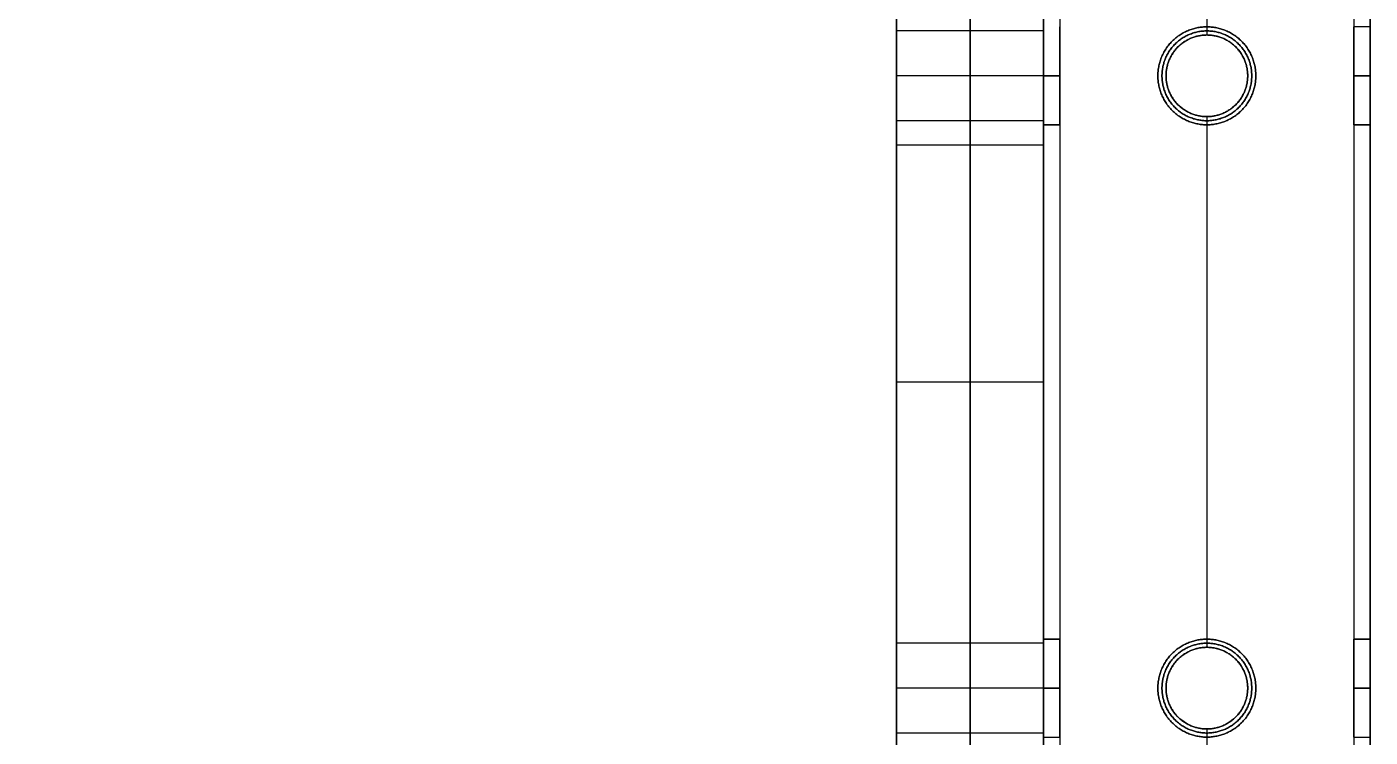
# Model space of a CAD drawing. Header units: millimetres. Extents: x -6529 to 809, y -8611 to 207.
# Drawn here: x 644.5 to 809, y -44.1 to 42.9 of the extents above; entities that cross this region are included whole.
import ezdxf

# ---------------------------------------------------------------- set-up
doc = ezdxf.new("R2010")
doc.units = ezdxf.units.MM
doc.header["$MEASUREMENT"] = 0
doc.layers.add('platen', color=7, linetype='Continuous', true_color=0x007f00)
doc.layers.add('staal', color=5, linetype='Continuous', true_color=0x0000ff)

# ---------------------------------------------------------------- blocks, each defined once
blk = doc.blocks.new('plaat base')
at = {"layer": 'platen'}
for points in [[(1258, -300), (1258, -121), (1258, 58)], [(1258, -300, 18), (1258, -121, 18), (1258, 58, 18)], [(1258, -300, 9), (1258, -121, 9), (1258, 58, 9)], [(1258, -121), (1258, -121, 9), (1258, -121, 18)]]:
    blk.add_open_spline(points, degree=2, dxfattribs=at)
blk = doc.blocks.new('top plaat')
at = {"layer": 'platen'}
for p, q in [((1296, -125), (1296, -125, 18)), ((1290.5, -130.5), (1290.5, -130.5, 18)), ((1301.5, -130.5), (1301.5, -130.5, 18)), ((1296, -136), (1296, -136, 18)), ((1296, -200), (1296, -200, 18)), ((1290.5, -205.5), (1290.5, -205.5, 18)), ((1301.5, -205.5), (1301.5, -205.5, 18)), ((1296, -211), (1296, -211, 18))]:
    blk.add_line(p, q, dxfattribs=at)
for points in [[(1316, -1236), (1316, -927), (1316, -618), (1316, -309), (1316, 0)], [(1316, -1236, 18), (1316, -927, 18), (1316, -618, 18), (1316, -309, 18), (1316, 0, 18)], [(1316, -1236, 9), (1316, -927, 9), (1316, -618, 9), (1316, -309, 9), (1316, 0, 9)]]:
    blk.add_open_spline(points, degree=2, knots=[7292.2246, 7292.2246, 7292.2246, 7911.517745, 7911.517745, 8530.810891, 8530.810891, 8530.810891], dxfattribs=at)
for points, knots in [([(1290.5, -130.5), (1290.5, -125), (1296, -125), (1301.5, -125), (1301.5, -130.5), (1301.5, -136), (1296, -136), (1290.5, -136), (1290.5, -130.5)], [-31.415927, -31.415927, -31.415927, -23.561945, -23.561945, -15.707963, -15.707963, -7.853982, -7.853982, 0, 0, 0]), ([(1290.5, -130.5, 18), (1290.5, -125, 18), (1296, -125, 18), (1301.5, -125, 18), (1301.5, -130.5, 18), (1301.5, -136, 18), (1296, -136, 18), (1290.5, -136, 18), (1290.5, -130.5, 18)], [-31.415927, -31.415927, -31.415927, -23.561945, -23.561945, -15.707963, -15.707963, -7.853982, -7.853982, 0, 0, 0]), ([(1290.5, -130.5, 9), (1290.5, -136, 9), (1296, -136, 9), (1301.5, -136, 9), (1301.5, -130.5, 9), (1301.5, -125, 9), (1296, -125, 9), (1290.5, -125, 9), (1290.5, -130.5, 9)], [0, 0, 0, 7.853982, 7.853982, 15.707963, 15.707963, 23.561945, 23.561945, 31.415927, 31.415927, 31.415927]), ([(1290.5, -205.5), (1290.5, -200), (1296, -200), (1301.5, -200), (1301.5, -205.5), (1301.5, -211), (1296, -211), (1290.5, -211), (1290.5, -205.5)], [-31.415927, -31.415927, -31.415927, -23.561945, -23.561945, -15.707963, -15.707963, -7.853982, -7.853982, 0, 0, 0]), ([(1290.5, -205.5, 18), (1290.5, -200, 18), (1296, -200, 18), (1301.5, -200, 18), (1301.5, -205.5, 18), (1301.5, -211, 18), (1296, -211, 18), (1290.5, -211, 18), (1290.5, -205.5, 18)], [-31.415927, -31.415927, -31.415927, -23.561945, -23.561945, -15.707963, -15.707963, -7.853982, -7.853982, 0, 0, 0]), ([(1290.5, -205.5, 9), (1290.5, -211, 9), (1296, -211, 9), (1301.5, -211, 9), (1301.5, -205.5, 9), (1301.5, -200, 9), (1296, -200, 9), (1290.5, -200, 9), (1290.5, -205.5, 9)], [0, 0, 0, 7.853982, 7.853982, 15.707963, 15.707963, 23.561945, 23.561945, 31.415927, 31.415927, 31.415927])]:
    blk.add_rational_spline(points, [1, 0.707106781187, 1, 0.707106781187, 1, 0.707106781187, 1, 0.707106781187, 1], degree=2, knots=knots, dxfattribs=at)
blk = doc.blocks.new('plaat laag')
at = {"layer": 'platen'}
for p, q in [((-3.52, -1064.99, -38), (14.48, -1065.05, -38)), ((-3.54, -1070.49, -43.5), (14.46, -1070.55, -43.5)), ((-3.54, -1070.49, -32.5), (14.46, -1070.55, -32.5)), ((-3.56, -1075.99, -38), (14.44, -1076.05, -38)), ((-3.77, -1139.99, -38), (14.23, -1140.05, -38)), ((-3.79, -1145.49, -43.5), (14.21, -1145.55, -43.5)), ((-3.79, -1145.49, -32.5), (14.21, -1145.55, -32.5)), ((-3.81, -1150.99, -38), (14.19, -1151.05, -38))]:
    blk.add_line(p, q, dxfattribs=at)
for points in [[(-0.19, -58, 300), (-2.18, -658, 300), (-4.16, -1257.99, 300)], [(17.81, -58.06, 300), (15.82, -658.06, 300), (13.84, -1258.05, 300)], [(-3.17, -957.99, 600), (-3.76, -1136.99, 600), (-4.35, -1315.99, 600)], [(-4.16, -1257.99, -58), (-3.66, -1107.99, -58), (-3.17, -957.99, -58)], [(5.83, -958.02, 600), (5.24, -1137.02, 600), (4.65, -1316.02, 600)], [(4.84, -1258.02, -58), (5.34, -1108.02, -58), (5.83, -958.02, -58)], [(14.83, -958.05, 600), (14.24, -1137.05, 600), (13.65, -1316.05, 600)], [(13.84, -1258.05, -58), (14.34, -1108.05, -58), (14.83, -958.05, -58)], [(-3.66, -1107.99, -58), (5.34, -1108.02, -58), (14.34, -1108.05, -58)], [(-3.76, -1136.99, 600), (5.24, -1137.02, 600), (14.24, -1137.05, 600)]]:
    blk.add_open_spline(points, degree=2, dxfattribs=at)
for points in [[(-3.54, -1070.49, -43.5), (-3.56, -1075.99, -43.5), (-3.56, -1075.99, -38), (-3.56, -1075.99, -32.5), (-3.54, -1070.49, -32.5), (-3.52, -1064.99, -32.5), (-3.52, -1064.99, -38), (-3.52, -1064.99, -43.5), (-3.54, -1070.49, -43.5)], [(14.46, -1070.55, -43.5), (14.44, -1076.05, -43.5), (14.44, -1076.05, -38), (14.44, -1076.05, -32.5), (14.46, -1070.55, -32.5), (14.48, -1065.05, -32.5), (14.48, -1065.05, -38), (14.48, -1065.05, -43.5), (14.46, -1070.55, -43.5)], [(-3.79, -1145.49, -43.5), (-3.81, -1150.99, -43.5), (-3.81, -1150.99, -38), (-3.81, -1150.99, -32.5), (-3.79, -1145.49, -32.5), (-3.77, -1139.99, -32.5), (-3.77, -1139.99, -38), (-3.77, -1139.99, -43.5), (-3.79, -1145.49, -43.5)], [(14.21, -1145.55, -43.5), (14.19, -1151.05, -43.5), (14.19, -1151.05, -38), (14.19, -1151.05, -32.5), (14.21, -1145.55, -32.5), (14.23, -1140.05, -32.5), (14.23, -1140.05, -38), (14.23, -1140.05, -43.5), (14.21, -1145.55, -43.5)]]:
    blk.add_rational_spline(points, [1, 0.707106781187, 1, 0.707106781187, 1, 0.707106781187, 1, 0.707106781187, 1], degree=2, knots=[-31.415927, -31.415927, -31.415927, -23.561945, -23.561945, -15.707963, -15.707963, -7.853982, -7.853982, 0, 0, 0], dxfattribs=at)

msp = doc.modelspace()

# ---------------------------------------------------------------- linework, layer by layer
at = {"layer": 'staal'}
for p, q in [((789.03, 42.87, 714), (789.03, 42.87, 716)), ((789.03, 42.87, 676), (789.03, 42.87, 678)), ((809.03, 42.87, 696), (807.03, 42.87, 696)), ((789.03, 41.87, 38), (789.03, 41.87, 40)), ((789.03, 41.87), (789.03, 41.87, 2)), ((769.03, 36.87, 14), (771.03, 36.87, 14)), ((769.03, 36.87, 26), (771.03, 36.87, 26)), ((771.03, 36.87, 690), (769.03, 36.87, 690)), ((771.03, 36.87, 702), (769.03, 36.87, 702)), ((783.03, 36.87, 714), (783.03, 36.87, 716)), ((783.03, 36.87, 676), (783.03, 36.87, 678)), ((784.03, 36.87), (784.03, 36.87, 2)), ((784.03, 36.87, 38), (784.03, 36.87, 40)), ((794.03, 36.87, 38), (794.03, 36.87, 40)), ((794.03, 36.87), (794.03, 36.87, 2)), ((795.03, 36.87, 714), (795.03, 36.87, 716)), ((795.03, 36.87, 676), (795.03, 36.87, 678)), ((807.03, 36.87, 14), (809.03, 36.87, 14)), ((807.03, 36.87, 26), (809.03, 36.87, 26)), ((809.03, 36.87, 690), (807.03, 36.87, 690)), ((809.03, 36.87, 702), (807.03, 36.87, 702)), ((789.03, 31.87, 38), (789.03, 31.87, 40)), ((789.03, 31.87), (789.03, 31.87, 2)), ((769.03, 30.87, 20), (771.03, 30.87, 20)), ((771.03, 30.87, 696), (769.03, 30.87, 696)), ((789.03, 30.87, 714), (789.03, 30.87, 716)), ((789.03, 30.87, 676), (789.03, 30.87, 678)), ((807.03, 30.87, 20), (809.03, 30.87, 20)), ((809.03, 30.87, 696), (807.03, 30.87, 696)), ((769.03, -32.13, 20), (771.03, -32.13, 20)), ((771.03, -32.13, 696), (769.03, -32.13, 696)), ((789.03, -32.13, 714), (789.03, -32.13, 716)), ((789.03, -32.13, 676), (789.03, -32.13, 678)), ((807.03, -32.13, 20), (809.03, -32.13, 20)), ((809.03, -32.13, 696), (807.03, -32.13, 696)), ((789.03, -33.13, 38), (789.03, -33.13, 40)), ((789.03, -33.13), (789.03, -33.13, 2)), ((769.03, -38.13, 14), (771.03, -38.13, 14)), ((769.03, -38.13, 26), (771.03, -38.13, 26)), ((771.03, -38.13, 690), (769.03, -38.13, 690)), ((771.03, -38.13, 702), (769.03, -38.13, 702)), ((783.03, -38.13, 714), (783.03, -38.13, 716)), ((783.03, -38.13, 676), (783.03, -38.13, 678)), ((784.03, -38.13), (784.03, -38.13, 2)), ((784.03, -38.13, 38), (784.03, -38.13, 40)), ((794.03, -38.13, 38), (794.03, -38.13, 40)), ((794.03, -38.13), (794.03, -38.13, 2)), ((795.03, -38.13, 714), (795.03, -38.13, 716)), ((795.03, -38.13, 676), (795.03, -38.13, 678)), ((807.03, -38.13, 14), (809.03, -38.13, 14)), ((807.03, -38.13, 26), (809.03, -38.13, 26)), ((809.03, -38.13, 690), (807.03, -38.13, 690)), ((809.03, -38.13, 702), (807.03, -38.13, 702)), ((769.03, -44.13, 20), (771.03, -44.13, 20)), ((789.03, -43.13, 38), (789.03, -43.13, 40)), ((789.03, -43.13), (789.03, -43.13, 2)), ((807.03, -44.13, 20), (809.03, -44.13, 20))]:
    msp.add_line(p, q, dxfattribs=at)
for points in [[(-506.97, 207.37), (809.03, 207.37), (809.03, -1108.63), (-506.97, -1108.63)], [(-466.97, 167.37), (769.03, 167.37), (769.03, -1068.63), (-466.97, -1068.63)]]:
    msp.add_lwpolyline(points, close=True, dxfattribs=at)
for centre in [(789.03, 36.87), (789.03, 36.87, 39), (789.03, 36.87, 1), (789.03, -38.13), (789.03, -38.13, 39), (789.03, -38.13, 1)]:
    msp.add_circle(centre, 5, dxfattribs=at)
for points in [[(809.03, 207.37), (809.03, -450.63), (809.03, -1108.63)], [(809.03, 207.37, 40), (809.03, -450.63, 40), (809.03, -1108.63, 40)], [(809.03, 207.37, 676), (809.03, -450.63, 676), (809.03, -1108.63, 676)], [(809.03, 207.37, 716), (809.03, -450.63, 716), (809.03, -1108.63, 716)], [(807.03, 205.37, 38), (807.03, -450.63, 38), (807.03, -1106.63, 38)], [(807.03, 205.37, 2), (807.03, -450.63, 2), (807.03, -1106.63, 2)], [(807.03, 205.37, 714), (807.03, -450.63, 714), (807.03, -1106.63, 714)], [(807.03, 205.37, 678), (807.03, -450.63, 678), (807.03, -1106.63, 678)], [(771.03, 169.37, 38), (771.03, -450.63, 38), (771.03, -1070.63, 38)], [(771.03, 169.37, 2), (771.03, -450.63, 2), (771.03, -1070.63, 2)], [(771.03, 169.37, 714), (771.03, -450.63, 714), (771.03, -1070.63, 714)], [(771.03, 169.37, 678), (771.03, -450.63, 678), (771.03, -1070.63, 678)], [(769.03, 167.37), (769.03, -450.63), (769.03, -1068.63)], [(769.03, 167.37, 40), (769.03, -450.63, 40), (769.03, -1068.63, 40)], [(769.03, 167.37, 676), (769.03, -450.63, 676), (769.03, -1068.63, 676)], [(769.03, 167.37, 716), (769.03, -450.63, 716), (769.03, -1068.63, 716)], [(789.03, 106.87, 40), (789.03, 74.37, 40), (789.03, 41.87, 40)], [(789.03, 106.87, 38), (789.03, 74.37, 38), (789.03, 41.87, 38)], [(789.03, 106.87, 2), (789.03, 74.37, 2), (789.03, 41.87, 2)], [(789.03, 106.87), (789.03, 74.37), (789.03, 41.87)], [(789.03, 105.87, 716), (789.03, 74.37, 716), (789.03, 42.87, 716)], [(789.03, 105.87, 714), (789.03, 74.37, 714), (789.03, 42.87, 714)], [(789.03, 105.87, 678), (789.03, 74.37, 678), (789.03, 42.87, 678)], [(789.03, 105.87, 676), (789.03, 74.37, 676), (789.03, 42.87, 676)], [(807.03, 105.87, 696), (807.03, 74.37, 696), (807.03, 42.87, 696)], [(809.03, 105.87, 696), (809.03, 74.37, 696), (809.03, 42.87, 696)], [(789.03, 31.87, 40), (789.03, -0.63, 40), (789.03, -33.13, 40)], [(789.03, 31.87, 38), (789.03, -0.63, 38), (789.03, -33.13, 38)], [(789.03, 31.87, 2), (789.03, -0.63, 2), (789.03, -33.13, 2)], [(789.03, 31.87), (789.03, -0.63), (789.03, -33.13)], [(769.03, 30.87, 20), (769.03, -0.63, 20), (769.03, -32.13, 20)], [(769.03, 30.87, 696), (769.03, -0.63, 696), (769.03, -32.13, 696)], [(771.03, 30.87, 20), (771.03, -0.63, 20), (771.03, -32.13, 20)], [(771.03, 30.87, 696), (771.03, -0.63, 696), (771.03, -32.13, 696)], [(789.03, 30.87, 716), (789.03, -0.63, 716), (789.03, -32.13, 716)], [(789.03, 30.87, 714), (789.03, -0.63, 714), (789.03, -32.13, 714)], [(789.03, 30.87, 678), (789.03, -0.63, 678), (789.03, -32.13, 678)], [(789.03, 30.87, 676), (789.03, -0.63, 676), (789.03, -32.13, 676)], [(807.03, 30.87, 20), (807.03, -0.63, 20), (807.03, -32.13, 20)], [(807.03, 30.87, 696), (807.03, -0.63, 696), (807.03, -32.13, 696)], [(809.03, 30.87, 20), (809.03, -0.63, 20), (809.03, -32.13, 20)], [(809.03, 30.87, 696), (809.03, -0.63, 696), (809.03, -32.13, 696)], [(789.03, -43.13, 40), (789.03, -75.63, 40), (789.03, -108.13, 40)], [(789.03, -43.13, 38), (789.03, -75.63, 38), (789.03, -108.13, 38)], [(789.03, -43.13, 2), (789.03, -75.63, 2), (789.03, -108.13, 2)], [(789.03, -43.13), (789.03, -75.63), (789.03, -108.13)]]:
    msp.add_open_spline(points, degree=2, dxfattribs=at)
for points, knots in [([(769.03, 36.87, 14), (769.03, 30.87, 14), (769.03, 30.87, 20), (769.03, 30.87, 26), (769.03, 36.87, 26), (769.03, 42.87, 26), (769.03, 42.87, 20), (769.03, 42.87, 14), (769.03, 36.87, 14)], [-31.415927, -31.415927, -31.415927, -23.561945, -23.561945, -15.707963, -15.707963, -7.853982, -7.853982, 0, 0, 0]), ([(769.03, 36.87, 690), (769.03, 30.87, 690), (769.03, 30.87, 696), (769.03, 30.87, 702), (769.03, 36.87, 702), (769.03, 42.87, 702), (769.03, 42.87, 696), (769.03, 42.87, 690), (769.03, 36.87, 690)], [-31.415927, -31.415927, -31.415927, -23.561945, -23.561945, -15.707963, -15.707963, -7.853982, -7.853982, 0, 0, 0]), ([(771.03, 36.87, 14), (771.03, 42.87, 14), (771.03, 42.87, 20), (771.03, 42.87, 26), (771.03, 36.87, 26), (771.03, 30.87, 26), (771.03, 30.87, 20), (771.03, 30.87, 14), (771.03, 36.87, 14)], [0, 0, 0, 7.853982, 7.853982, 15.707963, 15.707963, 23.561945, 23.561945, 31.415927, 31.415927, 31.415927]), ([(771.03, 36.87, 690), (771.03, 42.87, 690), (771.03, 42.87, 696), (771.03, 42.87, 702), (771.03, 36.87, 702), (771.03, 30.87, 702), (771.03, 30.87, 696), (771.03, 30.87, 690), (771.03, 36.87, 690)], [0, 0, 0, 7.853982, 7.853982, 15.707963, 15.707963, 23.561945, 23.561945, 31.415927, 31.415927, 31.415927]), ([(783.03, 36.87, 716), (783.03, 30.87, 716), (789.03, 30.87, 716), (795.03, 30.87, 716), (795.03, 36.87, 716), (795.03, 42.87, 716), (789.03, 42.87, 716), (783.03, 42.87, 716), (783.03, 36.87, 716)], [-31.415927, -31.415927, -31.415927, -23.561945, -23.561945, -15.707963, -15.707963, -7.853982, -7.853982, 0, 0, 0]), ([(783.03, 36.87, 714), (783.03, 42.87, 714), (789.03, 42.87, 714), (795.03, 42.87, 714), (795.03, 36.87, 714), (795.03, 30.87, 714), (789.03, 30.87, 714), (783.03, 30.87, 714), (783.03, 36.87, 714)], [0, 0, 0, 7.853982, 7.853982, 15.707963, 15.707963, 23.561945, 23.561945, 31.415927, 31.415927, 31.415927]), ([(783.03, 36.87, 678), (783.03, 30.87, 678), (789.03, 30.87, 678), (795.03, 30.87, 678), (795.03, 36.87, 678), (795.03, 42.87, 678), (789.03, 42.87, 678), (783.03, 42.87, 678), (783.03, 36.87, 678)], [-31.415927, -31.415927, -31.415927, -23.561945, -23.561945, -15.707963, -15.707963, -7.853982, -7.853982, 0, 0, 0]), ([(783.03, 36.87, 676), (783.03, 42.87, 676), (789.03, 42.87, 676), (795.03, 42.87, 676), (795.03, 36.87, 676), (795.03, 30.87, 676), (789.03, 30.87, 676), (783.03, 30.87, 676), (783.03, 36.87, 676)], [0, 0, 0, 7.853982, 7.853982, 15.707963, 15.707963, 23.561945, 23.561945, 31.415927, 31.415927, 31.415927]), ([(807.03, 36.87, 14), (807.03, 30.87, 14), (807.03, 30.87, 20), (807.03, 30.87, 26), (807.03, 36.87, 26), (807.03, 42.87, 26), (807.03, 42.87, 20), (807.03, 42.87, 14), (807.03, 36.87, 14)], [-31.415927, -31.415927, -31.415927, -23.561945, -23.561945, -15.707963, -15.707963, -7.853982, -7.853982, 0, 0, 0]), ([(807.03, 36.87, 690), (807.03, 30.87, 690), (807.03, 30.87, 696), (807.03, 30.87, 702), (807.03, 36.87, 702), (807.03, 42.87, 702), (807.03, 42.87, 696), (807.03, 42.87, 690), (807.03, 36.87, 690)], [-31.415927, -31.415927, -31.415927, -23.561945, -23.561945, -15.707963, -15.707963, -7.853982, -7.853982, 0, 0, 0]), ([(809.03, 36.87, 14), (809.03, 42.87, 14), (809.03, 42.87, 20), (809.03, 42.87, 26), (809.03, 36.87, 26), (809.03, 30.87, 26), (809.03, 30.87, 20), (809.03, 30.87, 14), (809.03, 36.87, 14)], [0, 0, 0, 7.853982, 7.853982, 15.707963, 15.707963, 23.561945, 23.561945, 31.415927, 31.415927, 31.415927]), ([(809.03, 36.87, 690), (809.03, 42.87, 690), (809.03, 42.87, 696), (809.03, 42.87, 702), (809.03, 36.87, 702), (809.03, 30.87, 702), (809.03, 30.87, 696), (809.03, 30.87, 690), (809.03, 36.87, 690)], [0, 0, 0, 7.853982, 7.853982, 15.707963, 15.707963, 23.561945, 23.561945, 31.415927, 31.415927, 31.415927]), ([(784.03, 36.87, 40), (784.03, 31.87, 40), (789.03, 31.87, 40), (794.03, 31.87, 40), (794.03, 36.87, 40), (794.03, 41.87, 40), (789.03, 41.87, 40), (784.03, 41.87, 40), (784.03, 36.87, 40)], [-31.415927, -31.415927, -31.415927, -23.561945, -23.561945, -15.707963, -15.707963, -7.853982, -7.853982, 0, 0, 0]), ([(784.03, 36.87, 38), (784.03, 41.87, 38), (789.03, 41.87, 38), (794.03, 41.87, 38), (794.03, 36.87, 38), (794.03, 31.87, 38), (789.03, 31.87, 38), (784.03, 31.87, 38), (784.03, 36.87, 38)], [0, 0, 0, 7.853982, 7.853982, 15.707963, 15.707963, 23.561945, 23.561945, 31.415927, 31.415927, 31.415927]), ([(784.03, 36.87, 2), (784.03, 31.87, 2), (789.03, 31.87, 2), (794.03, 31.87, 2), (794.03, 36.87, 2), (794.03, 41.87, 2), (789.03, 41.87, 2), (784.03, 41.87, 2), (784.03, 36.87, 2)], [-31.415927, -31.415927, -31.415927, -23.561945, -23.561945, -15.707963, -15.707963, -7.853982, -7.853982, 0, 0, 0]), ([(769.03, -38.13, 14), (769.03, -44.13, 14), (769.03, -44.13, 20), (769.03, -44.13, 26), (769.03, -38.13, 26), (769.03, -32.13, 26), (769.03, -32.13, 20), (769.03, -32.13, 14), (769.03, -38.13, 14)], [-31.415927, -31.415927, -31.415927, -23.561945, -23.561945, -15.707963, -15.707963, -7.853982, -7.853982, 0, 0, 0]), ([(769.03, -38.13, 690), (769.03, -44.13, 690), (769.03, -44.13, 696), (769.03, -44.13, 702), (769.03, -38.13, 702), (769.03, -32.13, 702), (769.03, -32.13, 696), (769.03, -32.13, 690), (769.03, -38.13, 690)], [-31.415927, -31.415927, -31.415927, -23.561945, -23.561945, -15.707963, -15.707963, -7.853982, -7.853982, 0, 0, 0]), ([(771.03, -38.13, 14), (771.03, -32.13, 14), (771.03, -32.13, 20), (771.03, -32.13, 26), (771.03, -38.13, 26), (771.03, -44.13, 26), (771.03, -44.13, 20), (771.03, -44.13, 14), (771.03, -38.13, 14)], [0, 0, 0, 7.853982, 7.853982, 15.707963, 15.707963, 23.561945, 23.561945, 31.415927, 31.415927, 31.415927]), ([(771.03, -38.13, 690), (771.03, -32.13, 690), (771.03, -32.13, 696), (771.03, -32.13, 702), (771.03, -38.13, 702), (771.03, -44.13, 702), (771.03, -44.13, 696), (771.03, -44.13, 690), (771.03, -38.13, 690)], [0, 0, 0, 7.853982, 7.853982, 15.707963, 15.707963, 23.561945, 23.561945, 31.415927, 31.415927, 31.415927]), ([(783.03, -38.13, 716), (783.03, -44.13, 716), (789.03, -44.13, 716), (795.03, -44.13, 716), (795.03, -38.13, 716), (795.03, -32.13, 716), (789.03, -32.13, 716), (783.03, -32.13, 716), (783.03, -38.13, 716)], [-31.415927, -31.415927, -31.415927, -23.561945, -23.561945, -15.707963, -15.707963, -7.853982, -7.853982, 0, 0, 0]), ([(783.03, -38.13, 714), (783.03, -32.13, 714), (789.03, -32.13, 714), (795.03, -32.13, 714), (795.03, -38.13, 714), (795.03, -44.13, 714), (789.03, -44.13, 714), (783.03, -44.13, 714), (783.03, -38.13, 714)], [0, 0, 0, 7.853982, 7.853982, 15.707963, 15.707963, 23.561945, 23.561945, 31.415927, 31.415927, 31.415927]), ([(783.03, -38.13, 678), (783.03, -44.13, 678), (789.03, -44.13, 678), (795.03, -44.13, 678), (795.03, -38.13, 678), (795.03, -32.13, 678), (789.03, -32.13, 678), (783.03, -32.13, 678), (783.03, -38.13, 678)], [-31.415927, -31.415927, -31.415927, -23.561945, -23.561945, -15.707963, -15.707963, -7.853982, -7.853982, 0, 0, 0]), ([(783.03, -38.13, 676), (783.03, -32.13, 676), (789.03, -32.13, 676), (795.03, -32.13, 676), (795.03, -38.13, 676), (795.03, -44.13, 676), (789.03, -44.13, 676), (783.03, -44.13, 676), (783.03, -38.13, 676)], [0, 0, 0, 7.853982, 7.853982, 15.707963, 15.707963, 23.561945, 23.561945, 31.415927, 31.415927, 31.415927]), ([(807.03, -38.13, 14), (807.03, -44.13, 14), (807.03, -44.13, 20), (807.03, -44.13, 26), (807.03, -38.13, 26), (807.03, -32.13, 26), (807.03, -32.13, 20), (807.03, -32.13, 14), (807.03, -38.13, 14)], [-31.415927, -31.415927, -31.415927, -23.561945, -23.561945, -15.707963, -15.707963, -7.853982, -7.853982, 0, 0, 0]), ([(807.03, -38.13, 690), (807.03, -44.13, 690), (807.03, -44.13, 696), (807.03, -44.13, 702), (807.03, -38.13, 702), (807.03, -32.13, 702), (807.03, -32.13, 696), (807.03, -32.13, 690), (807.03, -38.13, 690)], [-31.415927, -31.415927, -31.415927, -23.561945, -23.561945, -15.707963, -15.707963, -7.853982, -7.853982, 0, 0, 0]), ([(809.03, -38.13, 14), (809.03, -32.13, 14), (809.03, -32.13, 20), (809.03, -32.13, 26), (809.03, -38.13, 26), (809.03, -44.13, 26), (809.03, -44.13, 20), (809.03, -44.13, 14), (809.03, -38.13, 14)], [0, 0, 0, 7.853982, 7.853982, 15.707963, 15.707963, 23.561945, 23.561945, 31.415927, 31.415927, 31.415927]), ([(809.03, -38.13, 690), (809.03, -32.13, 690), (809.03, -32.13, 696), (809.03, -32.13, 702), (809.03, -38.13, 702), (809.03, -44.13, 702), (809.03, -44.13, 696), (809.03, -44.13, 690), (809.03, -38.13, 690)], [0, 0, 0, 7.853982, 7.853982, 15.707963, 15.707963, 23.561945, 23.561945, 31.415927, 31.415927, 31.415927]), ([(784.03, -38.13, 40), (784.03, -43.13, 40), (789.03, -43.13, 40), (794.03, -43.13, 40), (794.03, -38.13, 40), (794.03, -33.13, 40), (789.03, -33.13, 40), (784.03, -33.13, 40), (784.03, -38.13, 40)], [-31.415927, -31.415927, -31.415927, -23.561945, -23.561945, -15.707963, -15.707963, -7.853982, -7.853982, 0, 0, 0]), ([(784.03, -38.13, 38), (784.03, -33.13, 38), (789.03, -33.13, 38), (794.03, -33.13, 38), (794.03, -38.13, 38), (794.03, -43.13, 38), (789.03, -43.13, 38), (784.03, -43.13, 38), (784.03, -38.13, 38)], [0, 0, 0, 7.853982, 7.853982, 15.707963, 15.707963, 23.561945, 23.561945, 31.415927, 31.415927, 31.415927]), ([(784.03, -38.13, 2), (784.03, -43.13, 2), (789.03, -43.13, 2), (794.03, -43.13, 2), (794.03, -38.13, 2), (794.03, -33.13, 2), (789.03, -33.13, 2), (784.03, -33.13, 2), (784.03, -38.13, 2)], [-31.415927, -31.415927, -31.415927, -23.561945, -23.561945, -15.707963, -15.707963, -7.853982, -7.853982, 0, 0, 0])]:
    msp.add_rational_spline(points, [1, 0.707106781187, 1, 0.707106781187, 1, 0.707106781187, 1, 0.707106781187, 1], degree=2, knots=knots, dxfattribs=at)

# ---------------------------------------------------------------- block references
at = {"layer": 'platen'}
for name, p in [('plaat base', (-506.97, 149.37, 40)), ('top plaat', (-506.97, 167.37, 716))]:
    msp.add_blockref(name, p, dxfattribs=at)
at = {"layer": 'platen', "rotation": 180.1894193054993}
msp.add_blockref('plaat laag', (769.03, -1108.63, 58), dxfattribs=at)

doc.saveas('drawing.dxf')
